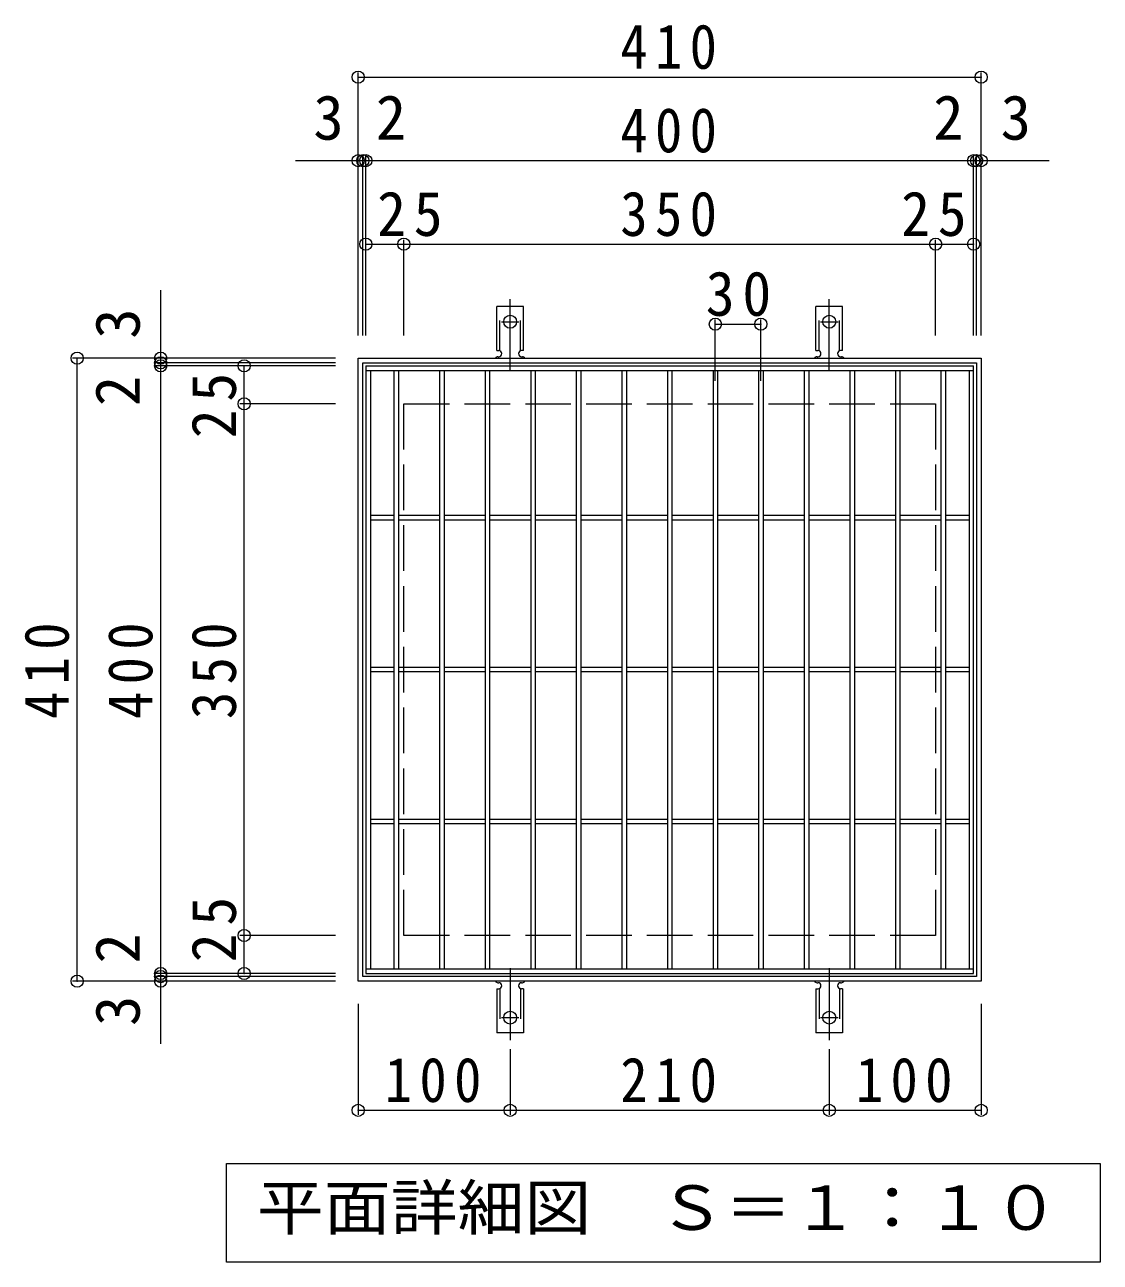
# Model space of a CAD drawing. Units: millimetres, scale not verified. Extents: x -1601 to 1596, y -1375 to 1143.
# Drawn here: x -428 to 280, y 328 to 1143 of the extents above; entities that cross this region are included whole.
import ezdxf
from ezdxf.enums import TextEntityAlignment as Align

# ---------------------------------------------------------------- set-up
doc = ezdxf.new("R2010")
doc.units = ezdxf.units.MM
doc.header["$LTSCALE"] = 10
doc.header["$PDMODE"] = 32
doc.header["$PDSIZE"] = 8
for name, pattern in [('CHAIN2', [12, 9, -1, 1, -1]), ('DASHED2', [3, 2, -1]), ('DASHED3', [4, 3, -1])]:
    doc.linetypes.add(name, pattern=pattern)
for name, color, linetype, lineweight in [('C-1', 2, 'Continuous', 9), ('C-2', 3, 'Continuous', 9), ('C-4', 7, 'Continuous', 9), ('C-5', 7, 'Continuous', 9), ('C-A', 3, 'Continuous', 9)]:
    doc.layers.add(name, color=color, linetype=linetype, lineweight=lineweight)
doc.styles.add('ＭＳ ゴシック', font='')
doc.styles.get('ＭＳ ゴシック').set_extended_font_data('MS Gothic')

msp = doc.modelspace()

# ---------------------------------------------------------------- linework, layer by layer
at = {"layer": 'C-1'}
for points in [[(-208.82, 513.08), (-208.82, 923.08), (201.18, 923.08), (201.18, 513.08)], [(-205.82, 516.08), (-205.82, 920.08), (198.18, 920.08), (198.18, 516.08)]]:
    msp.add_lwpolyline(points, close=True, dxfattribs=at)
at = {"layer": 'C-1', "linetype": 'DASHED3'}
msp.add_lwpolyline([(-178.82, 543.08), (-178.82, 893.08), (171.18, 893.08), (171.18, 543.08)], close=True, dxfattribs=at)
at = {"layer": 'C-2'}
for p, q in [((-203.82, 918.08), (-203.82, 518.08)), ((-203.82, 918.08), (196.18, 918.08)), ((-203.82, 915.08), (196.18, 915.08)), ((-200.82, 915.08), (-200.82, 521.08)), ((-185.32, 915.08), (-185.32, 521.08)), ((-182.32, 915.08), (-182.32, 521.08)), ((-155.32, 915.08), (-155.32, 521.08)), ((-152.32, 915.08), (-152.32, 521.08)), ((-125.32, 915.08), (-125.32, 521.08)), ((-122.32, 915.08), (-122.32, 521.08)), ((-95.32, 915.08), (-95.32, 521.08)), ((-92.32, 915.08), (-92.32, 521.08)), ((-65.32, 915.08), (-65.32, 521.08)), ((-62.32, 915.08), (-62.32, 521.08)), ((-35.32, 915.08), (-35.32, 521.08)), ((-32.32, 915.08), (-32.32, 521.08)), ((-5.32, 915.08), (-5.32, 521.08)), ((-2.32, 915.08), (-2.32, 521.08)), ((24.68, 915.08), (24.68, 521.08)), ((27.68, 915.08), (27.68, 521.08)), ((54.68, 915.08), (54.68, 521.08)), ((57.68, 915.08), (57.68, 521.08)), ((84.68, 915.08), (84.68, 521.08)), ((87.68, 915.08), (87.68, 521.08)), ((114.68, 915.08), (114.68, 521.08)), ((117.68, 915.08), (117.68, 521.08)), ((144.68, 915.08), (144.68, 521.08)), ((147.68, 915.08), (147.68, 521.08)), ((174.68, 915.08), (174.68, 521.08)), ((177.68, 915.08), (177.68, 521.08)), ((193.18, 915.08), (193.18, 521.08)), ((196.18, 518.08), (196.18, 918.08)), ((-185.32, 819.58), (-200.82, 819.58)), ((-185.32, 816.58), (-200.82, 816.58)), ((-155.32, 819.58), (-182.32, 819.58)), ((-155.32, 816.58), (-182.32, 816.58)), ((-125.32, 819.58), (-152.32, 819.58)), ((-125.32, 816.58), (-152.32, 816.58)), ((-95.32, 819.58), (-122.32, 819.58)), ((-95.32, 816.58), (-122.32, 816.58)), ((-65.32, 819.58), (-92.32, 819.58)), ((-65.32, 816.58), (-92.32, 816.58)), ((-35.32, 819.58), (-62.32, 819.58)), ((-35.32, 816.58), (-62.32, 816.58)), ((-5.32, 819.58), (-32.32, 819.58)), ((-5.32, 816.58), (-32.32, 816.58)), ((24.68, 819.58), (-2.32, 819.58)), ((24.68, 816.58), (-2.32, 816.58)), ((54.68, 819.58), (27.68, 819.58)), ((54.68, 816.58), (27.68, 816.58)), ((84.68, 819.58), (57.68, 819.58)), ((84.68, 816.58), (57.68, 816.58)), ((114.68, 819.58), (87.68, 819.58)), ((114.68, 816.58), (87.68, 816.58)), ((144.68, 819.58), (117.68, 819.58)), ((144.68, 816.58), (117.68, 816.58)), ((174.68, 819.58), (147.68, 819.58)), ((174.68, 816.58), (147.68, 816.58)), ((193.18, 819.58), (177.68, 819.58)), ((193.18, 816.58), (177.68, 816.58)), ((-185.32, 719.58), (-200.82, 719.58)), ((-155.32, 719.58), (-182.32, 719.58)), ((-125.32, 719.58), (-152.32, 719.58)), ((-95.32, 719.58), (-122.32, 719.58)), ((-65.32, 719.58), (-92.32, 719.58)), ((-35.32, 719.58), (-62.32, 719.58)), ((-5.32, 719.58), (-32.32, 719.58)), ((24.68, 719.58), (-2.32, 719.58)), ((54.68, 719.58), (27.68, 719.58)), ((84.68, 719.58), (57.68, 719.58)), ((114.68, 719.58), (87.68, 719.58)), ((144.68, 719.58), (117.68, 719.58)), ((174.68, 719.58), (147.68, 719.58)), ((193.18, 719.58), (177.68, 719.58)), ((-185.32, 716.58), (-200.82, 716.58)), ((-155.32, 716.58), (-182.32, 716.58)), ((-125.32, 716.58), (-152.32, 716.58)), ((-95.32, 716.58), (-122.32, 716.58)), ((-65.32, 716.58), (-92.32, 716.58)), ((-35.32, 716.58), (-62.32, 716.58)), ((-5.32, 716.58), (-32.32, 716.58)), ((24.68, 716.58), (-2.32, 716.58)), ((54.68, 716.58), (27.68, 716.58)), ((84.68, 716.58), (57.68, 716.58)), ((114.68, 716.58), (87.68, 716.58)), ((144.68, 716.58), (117.68, 716.58)), ((174.68, 716.58), (147.68, 716.58)), ((193.18, 716.58), (177.68, 716.58)), ((-185.32, 619.58), (-200.82, 619.58)), ((-155.32, 619.58), (-182.32, 619.58)), ((-125.32, 619.58), (-152.32, 619.58)), ((-95.32, 619.58), (-122.32, 619.58)), ((-65.32, 619.58), (-92.32, 619.58)), ((-35.32, 619.58), (-62.32, 619.58)), ((-5.32, 619.58), (-32.32, 619.58)), ((24.68, 619.58), (-2.32, 619.58)), ((54.68, 619.58), (27.68, 619.58)), ((84.68, 619.58), (57.68, 619.58)), ((114.68, 619.58), (87.68, 619.58)), ((144.68, 619.58), (117.68, 619.58)), ((174.68, 619.58), (147.68, 619.58)), ((193.18, 619.58), (177.68, 619.58)), ((-185.32, 616.58), (-200.82, 616.58)), ((-155.32, 616.58), (-182.32, 616.58)), ((-125.32, 616.58), (-152.32, 616.58)), ((-95.32, 616.58), (-122.32, 616.58)), ((-65.32, 616.58), (-92.32, 616.58)), ((-35.32, 616.58), (-62.32, 616.58)), ((-5.32, 616.58), (-32.32, 616.58)), ((24.68, 616.58), (-2.32, 616.58)), ((54.68, 616.58), (27.68, 616.58)), ((84.68, 616.58), (57.68, 616.58)), ((114.68, 616.58), (87.68, 616.58)), ((144.68, 616.58), (117.68, 616.58)), ((174.68, 616.58), (147.68, 616.58)), ((193.18, 616.58), (177.68, 616.58)), ((-203.82, 521.08), (196.18, 521.08)), ((-203.82, 518.08), (196.18, 518.08))]:
    msp.add_line(p, q, dxfattribs=at)
at = {"layer": 'C-4'}
for p, q in [((-208.82, 938.08), (-208.82, 1111.08)), ((-208.82, 1108.08), (201.18, 1108.08)), ((201.18, 938.08), (201.18, 1111.08)), ((-250.14, 1053.08), (245.93, 1053.08)), ((-205.82, 938.08), (-205.82, 1056.08)), ((-203.82, 938.08), (-203.82, 1056.08)), ((196.18, 938.08), (196.18, 1056.08)), ((198.18, 938.08), (198.18, 1056.08)), ((-203.82, 998.08), (196.18, 998.08)), ((-178.82, 938.08), (-178.82, 1001.08)), ((171.18, 938.08), (171.18, 1001.08)), ((-338.82, 471.76), (-338.82, 967.83)), ((26.18, 908.08), (26.18, 948.5)), ((26.18, 945.5), (56.18, 945.5)), ((56.18, 908.08), (56.18, 948.5)), ((-223.82, 923.08), (-396.82, 923.08)), ((-393.82, 513.08), (-393.82, 923.08)), ((-223.82, 920.08), (-341.82, 920.08)), ((-223.82, 918.08), (-341.82, 918.08)), ((-283.82, 518.08), (-283.82, 918.08)), ((-223.82, 893.08), (-286.82, 893.08)), ((-223.82, 543.08), (-286.82, 543.08)), ((-223.82, 518.08), (-341.82, 518.08)), ((-223.82, 516.08), (-341.82, 516.08)), ((-223.82, 513.08), (-396.82, 513.08)), ((-208.82, 498.08), (-208.82, 425.08)), ((201.18, 498.08), (201.18, 425.08)), ((-108.82, 468.36), (-108.82, 425.08)), ((101.18, 468.36), (101.18, 425.08)), ((-208.82, 428.08), (-108.82, 428.08)), ((-108.82, 428.08), (101.18, 428.08)), ((101.18, 428.08), (201.18, 428.08))]:
    msp.add_line(p, q, dxfattribs=at)
for p in [(-208.82, 1108.08), (201.18, 1108.08), (-208.82, 1053.08), (-205.82, 1053.08), (-203.82, 1053.08), (196.18, 1053.08), (198.18, 1053.08), (201.18, 1053.08), (-203.82, 998.08), (-178.82, 998.08), (171.18, 998.08), (196.18, 998.08), (26.18, 945.5), (56.18, 945.5), (-393.82, 923.08), (-338.82, 923.08), (-338.82, 920.08), (-338.82, 918.08), (-283.82, 918.08), (-283.82, 893.08), (-283.82, 543.08), (-338.82, 518.08), (-283.82, 518.08), (-393.82, 513.08), (-338.82, 516.08), (-338.82, 513.08), (-208.82, 428.08), (-108.82, 428.08), (101.18, 428.08), (201.18, 428.08)]:
    msp.add_point(p, dxfattribs=at)
at = {"layer": 'C-5'}
msp.add_lwpolyline([(-295.49, 328.08), (-295.49, 393.08), (279.51, 393.08), (279.51, 328.08)], close=True, dxfattribs=at)
at = {"layer": 'C-A', "color": 7, "linetype": 'CHAIN2'}
for p, q in [((-108.82, 914.61), (-108.82, 962.01)), ((101.18, 914.61), (101.18, 962.01)), ((-114.6, 947.08), (-103.04, 947.08)), ((95.4, 947.08), (106.96, 947.08)), ((-108.82, 521.55), (-108.82, 474.15)), ((101.18, 521.55), (101.18, 474.15)), ((-114.6, 489.08), (-103.04, 489.08)), ((95.4, 489.08), (106.96, 489.08))]:
    msp.add_line(p, q, dxfattribs=at)
at = {"layer": 'C-A'}
for p, q in [((-117.57, 928.08), (-117.57, 957.08)), ((-100.07, 957.08), (-117.57, 957.08)), ((-100.07, 928.08), (-100.07, 957.08)), ((92.43, 928.08), (92.43, 957.08)), ((109.93, 957.08), (92.43, 957.08)), ((109.93, 928.08), (109.93, 957.08)), ((-117.57, 928.08), (-116.32, 928.08)), ((-116.82, 924.08), (-116.32, 924.08)), ((-100.07, 928.08), (-101.32, 928.08)), ((-101.32, 924.08), (-100.81, 924.08)), ((92.43, 928.08), (93.68, 928.08)), ((93.18, 924.08), (93.68, 924.08)), ((109.93, 928.08), (108.68, 928.08)), ((108.68, 924.08), (109.19, 924.08)), ((-117.57, 508.08), (-116.32, 508.08)), ((-117.57, 508.08), (-117.57, 479.08)), ((-116.82, 512.08), (-116.32, 512.08)), ((-101.32, 512.08), (-100.81, 512.08)), ((-100.07, 508.08), (-101.32, 508.08)), ((-100.07, 508.08), (-100.07, 479.08)), ((92.43, 508.08), (93.68, 508.08)), ((92.43, 508.08), (92.43, 479.08)), ((93.18, 512.08), (93.68, 512.08)), ((108.68, 512.08), (109.19, 512.08)), ((109.93, 508.08), (108.68, 508.08)), ((109.93, 508.08), (109.93, 479.08)), ((-100.07, 479.08), (-117.57, 479.08)), ((109.93, 479.08), (92.43, 479.08))]:
    msp.add_line(p, q, dxfattribs=at)
at = {"layer": 'C-A', "linetype": 'DASHED2'}
for p, q in [((-115.57, 927.94), (-115.57, 957.08)), ((-102.07, 927.94), (-102.07, 957.08)), ((94.43, 927.94), (94.43, 957.08)), ((107.93, 927.94), (107.93, 957.08)), ((-115.57, 508.23), (-115.57, 479.08)), ((-102.07, 508.23), (-102.07, 479.08)), ((94.43, 508.23), (94.43, 479.08)), ((107.93, 508.23), (107.93, 479.08))]:
    msp.add_line(p, q, dxfattribs=at)
at = {"layer": 'C-A'}
for centre in [(-108.82, 947.08), (101.18, 947.08), (-108.82, 489.08), (101.18, 489.08)]:
    msp.add_circle(centre, 4.25, dxfattribs=at)
for centre, start, end in [((-116.82, 922.08), 90.27596, 150.00047), ((-116.32, 926.08), 270, 90), ((-101.32, 926.08), 90, 269.8667), ((-100.82, 922.08), 29.99927, 89.75836), ((93.18, 922.08), 90.27596, 150.00047), ((93.68, 926.08), 270, 90), ((108.68, 926.08), 90, 269.8667), ((109.18, 922.08), 29.99927, 89.75836), ((-116.82, 514.08), 209.99951, 269.72403), ((-116.32, 510.08), 270, 90), ((-101.32, 510.08), 90.13329, 270), ((-100.82, 514.08), 270.24162, 330.00072), ((93.18, 514.08), 209.99951, 269.72403), ((93.68, 510.08), 270, 90), ((108.68, 510.08), 90.13329, 270), ((109.18, 514.08), 270.24162, 330.00072)]:
    msp.add_arc(centre, 2, start, end, dxfattribs=at)

# ---------------------------------------------------------------- texts
at = {"layer": 'C-4', "color": 2, "style": 'ＭＳ ゴシック'}
for s, p in [('3', (-238.34, 1058.08)), ('2', (-197.25, 1058.08)), ('2', (169.61, 1058.08)), ('3', (213.95, 1058.08))]:
    msp.add_text(s, height=29.33, dxfattribs=at).set_placement(p, align=Align.BOTTOM_LEFT)
for s, p in [('3', (-343.82, 935.85)), ('2', (-343.82, 891.51)), ('2', (-343.82, 524.65)), ('3', (-343.82, 483.56))]:
    msp.add_text(s, height=29.33, rotation=90, dxfattribs=at).set_placement(p, align=Align.BOTTOM_LEFT)
at = {"layer": 'C-4', "color": 2, "char_height": 29.33, "attachment_point": 7, "style": 'ＭＳ ゴシック'}
for s, insert in [('\\T1.27;\\W0.9;410', (-36.32, 1113.08)), ('\\T1.27;\\W0.9;400', (-36.32, 1058.08)), ('\\T1.27;\\W0.95;25', (-196.36, 1003.08)), ('\\T1.27;\\W0.9;350', (-36.32, 1003.08)), ('\\T1.27;\\W0.95;25', (148.5, 1003.08)), ('\\T1.27;\\W0.95;30', (19.93, 950.5)), ('\\T1.27;\\W0.9;100', (-191.32, 433.08)), ('\\T1.27;\\W0.9;210', (-36.32, 433.08)), ('\\T1.27;\\W0.9;100', (118.68, 433.08))]:
    msp.add_mtext(s, dxfattribs=dict(at, insert=insert))
at = {"layer": 'C-4', "color": 2, "char_height": 29.33, "attachment_point": 7, "rotation": 90, "style": 'ＭＳ ゴシック'}
for s, insert in [('\\T1.27;\\W0.95;25', (-288.82, 870.4)), ('\\T1.27;\\W0.9;410', (-398.82, 685.58)), ('\\T1.27;\\W0.9;400', (-343.82, 685.58)), ('\\T1.27;\\W0.9;350', (-288.82, 685.58)), ('\\T1.27;\\W0.95;25', (-288.82, 525.54))]:
    msp.add_mtext(s, dxfattribs=dict(at, insert=insert))
at = {"layer": 'C-5', "color": 2, "style": 'ＭＳ ゴシック', "width": 1.1}
msp.add_text('平面詳細図\u3000Ｓ＝１：１０', height=29.33, dxfattribs=at).set_placement((-275.49, 340.58), align=Align.BOTTOM_LEFT)

doc.saveas('drawing.dxf')
